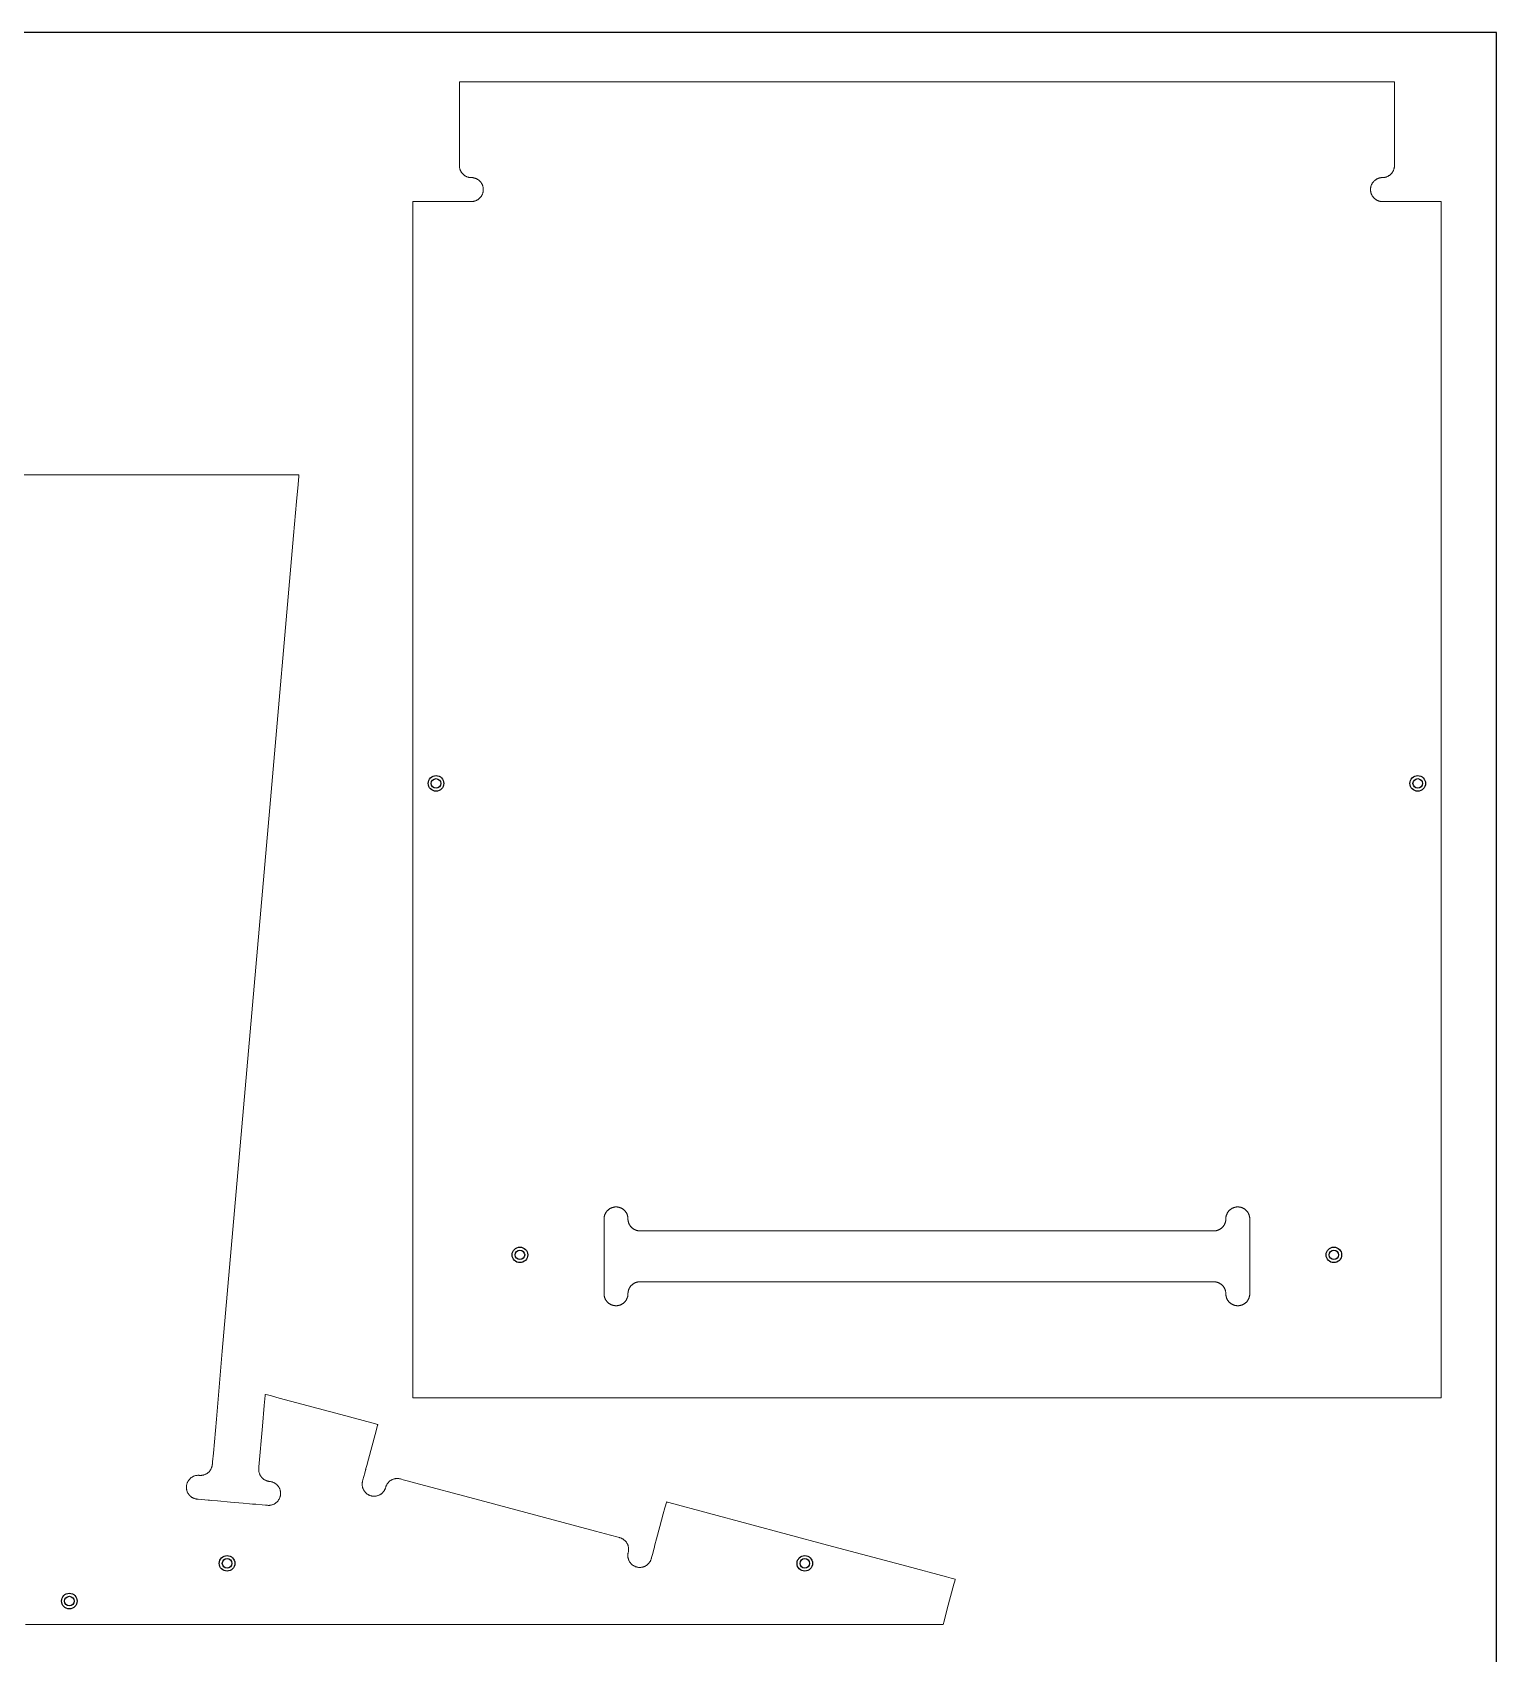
# Model space of a CAD drawing. Header units: inches. Extents: x -48 to 0, y -96 to 0.
# Drawn here: x -24.11 to 0, y -26.68 to 0 of the extents above; entities that cross this region are included whole.
import ezdxf

# ---------------------------------------------------------------- set-up
doc = ezdxf.new("R2010")
doc.units = ezdxf.units.IN
doc.header["$MEASUREMENT"] = 0
for name, color, linetype in [('Holes .25 in. dowel', 3, 'Continuous'), ('Holes no. 8 screw', 3, 'Continuous'), ('Inside Cut', 4, 'Continuous'), ('Material Border', 250, 'Continuous'), ('Outside Cut', 1, 'Continuous')]:
    doc.layers.add(name, color=color, linetype=linetype)

msp = doc.modelspace()

# ---------------------------------------------------------------- linework, layer by layer
at = {"layer": 'Holes .25 in. dowel'}
for centre in [(-17.46, -12.358), (-1.298, -12.358), (-16.079, -20.116), (-2.679, -20.116), (-20.9, -25.192), (-11.389, -25.192), (-23.497, -25.813)]:
    msp.add_circle(centre, 0.128, dxfattribs=at)
at = {"layer": 'Holes no. 8 screw'}
for centre in [(-17.46, -12.358), (-1.298, -12.358), (-16.079, -20.116), (-2.679, -20.116), (-20.9, -25.192), (-11.389, -25.192), (-23.497, -25.813)]:
    msp.add_circle(centre, 0.0787, dxfattribs=at)
at = {"layer": 'Inside Cut', "linetype": 'Continuous', "lineweight": 0}
msp.add_lwpolyline([(-14.497, -20.953), (-14.492, -20.953), (-14.487, -20.952), (-14.482, -20.952), (-14.477, -20.952), (-14.472, -20.951), (-14.467, -20.95), (-14.461, -20.949), (-14.456, -20.948), (-14.451, -20.947), (-14.446, -20.946), (-14.441, -20.944), (-14.436, -20.943), (-14.43, -20.941), (-14.425, -20.939), (-14.42, -20.937), (-14.415, -20.935), (-14.41, -20.932), (-14.405, -20.93), (-14.4, -20.927), (-14.395, -20.924), (-14.39, -20.921), (-14.385, -20.918), (-14.381, -20.915), (-14.376, -20.911), (-14.372, -20.908), (-14.367, -20.904), (-14.363, -20.9), (-14.359, -20.896), (-14.355, -20.892), (-14.351, -20.888), (-14.347, -20.883), (-14.343, -20.879), (-14.34, -20.874), (-14.336, -20.87), (-14.333, -20.865), (-14.33, -20.86), (-14.327, -20.855), (-14.324, -20.851), (-14.322, -20.846), (-14.319, -20.84), (-14.317, -20.835), (-14.315, -20.83), (-14.313, -20.825), (-14.311, -20.82), (-14.309, -20.815), (-14.308, -20.81), (-14.306, -20.804), (-14.305, -20.799), (-14.304, -20.794), (-14.303, -20.789), (-14.302, -20.784), (-14.301, -20.779), (-14.301, -20.773), (-14.301, -20.768), (-14.3, -20.763), (-14.3, -20.758), (-14.3, -20.753), (-14.3, -20.749), (-14.3, -20.743), (-14.299, -20.738), (-14.299, -20.733), (-14.298, -20.728), (-14.297, -20.723), (-14.296, -20.718), (-14.295, -20.713), (-14.294, -20.708), (-14.293, -20.702), (-14.291, -20.697), (-14.289, -20.692), (-14.288, -20.687), (-14.286, -20.682), (-14.283, -20.676), (-14.281, -20.671), (-14.279, -20.666), (-14.276, -20.661), (-14.273, -20.656), (-14.27, -20.652), (-14.267, -20.647), (-14.264, -20.642), (-14.261, -20.637), (-14.257, -20.633), (-14.253, -20.628), (-14.25, -20.624), (-14.246, -20.62), (-14.242, -20.616), (-14.237, -20.612), (-14.233, -20.608), (-14.229, -20.604), (-14.224, -20.601), (-14.22, -20.597), (-14.215, -20.594), (-14.21, -20.591), (-14.205, -20.588), (-14.201, -20.585), (-14.196, -20.582), (-14.191, -20.579), (-14.186, -20.577), (-14.18, -20.575), (-14.175, -20.573), (-14.17, -20.571), (-14.165, -20.569), (-14.16, -20.567), (-14.155, -20.566), (-14.149, -20.564), (-14.144, -20.563), (-14.139, -20.562), (-14.134, -20.561), (-14.129, -20.561), (-14.124, -20.56), (-14.119, -20.56), (-14.114, -20.559), (-14.109, -20.559), (-14.104, -20.559), (-14.103, -20.559), (-14.09, -20.559), (-14.062, -20.559), (-14.008, -20.559), (-13.898, -20.559), (-13.461, -20.559), (-12.586, -20.559), (-10.836, -20.559), (-7.337, -20.559), (-5.587, -20.559), (-4.713, -20.559), (-4.658, -20.559), (-4.655, -20.559), (-4.654, -20.559), (-4.654, -20.559), (-4.654, -20.559), (-4.654, -20.559), (-4.654, -20.559), (-4.654, -20.559), (-4.654, -20.559), (-4.653, -20.559), (-4.651, -20.559), (-4.646, -20.559), (-4.641, -20.559), (-4.636, -20.56), (-4.631, -20.56), (-4.625, -20.561), (-4.62, -20.562), (-4.615, -20.563), (-4.61, -20.564), (-4.605, -20.565), (-4.6, -20.567), (-4.594, -20.568), (-4.589, -20.57), (-4.584, -20.572), (-4.579, -20.574), (-4.574, -20.576), (-4.569, -20.579), (-4.564, -20.581), (-4.559, -20.584), (-4.554, -20.587), (-4.549, -20.59), (-4.544, -20.593), (-4.539, -20.596), (-4.535, -20.599), (-4.53, -20.603), (-4.526, -20.607), (-4.522, -20.61), (-4.517, -20.614), (-4.513, -20.619), (-4.509, -20.623), (-4.506, -20.627), (-4.502, -20.631), (-4.498, -20.636), (-4.495, -20.641), (-4.492, -20.645), (-4.488, -20.65), (-4.485, -20.655), (-4.483, -20.66), (-4.48, -20.665), (-4.477, -20.67), (-4.475, -20.675), (-4.473, -20.68), (-4.471, -20.685), (-4.469, -20.69), (-4.467, -20.695), (-4.465, -20.701), (-4.464, -20.706), (-4.463, -20.711), (-4.462, -20.716), (-4.461, -20.721), (-4.46, -20.727), (-4.459, -20.732), (-4.458, -20.737), (-4.458, -20.742), (-4.458, -20.747), (-4.458, -20.752), (-4.457, -20.762), (-4.457, -20.767), (-4.457, -20.772), (-4.456, -20.777), (-4.456, -20.782), (-4.455, -20.787), (-4.454, -20.792), (-4.453, -20.798), (-4.452, -20.803), (-4.451, -20.808), (-4.449, -20.813), (-4.447, -20.818), (-4.446, -20.823), (-4.444, -20.829), (-4.441, -20.834), (-4.439, -20.839), (-4.437, -20.844), (-4.434, -20.849), (-4.431, -20.854), (-4.429, -20.859), (-4.425, -20.864), (-4.422, -20.868), (-4.419, -20.873), (-4.415, -20.877), (-4.412, -20.882), (-4.408, -20.886), (-4.404, -20.891), (-4.4, -20.895), (-4.396, -20.899), (-4.392, -20.903), (-4.387, -20.906), (-4.383, -20.91), (-4.378, -20.914), (-4.374, -20.917), (-4.369, -20.92), (-4.364, -20.923), (-4.359, -20.926), (-4.354, -20.929), (-4.349, -20.932), (-4.344, -20.934), (-4.339, -20.936), (-4.334, -20.938), (-4.329, -20.94), (-4.324, -20.942), (-4.319, -20.944), (-4.313, -20.945), (-4.308, -20.947), (-4.303, -20.948), (-4.298, -20.949), (-4.293, -20.95), (-4.288, -20.951), (-4.282, -20.951), (-4.277, -20.952), (-4.272, -20.952), (-4.267, -20.953), (-4.262, -20.953), (-4.261, -20.953), (-4.26, -20.953), (-4.257, -20.953), (-4.252, -20.952), (-4.246, -20.952), (-4.241, -20.952), (-4.236, -20.951), (-4.23, -20.95), (-4.225, -20.949), (-4.219, -20.948), (-4.214, -20.947), (-4.209, -20.946), (-4.203, -20.944), (-4.198, -20.942), (-4.193, -20.941), (-4.188, -20.939), (-4.183, -20.936), (-4.178, -20.934), (-4.173, -20.932), (-4.168, -20.929), (-4.163, -20.927), (-4.158, -20.924), (-4.153, -20.921), (-4.149, -20.918), (-4.144, -20.915), (-4.14, -20.911), (-4.136, -20.908), (-4.132, -20.904), (-4.128, -20.901), (-4.124, -20.897), (-4.12, -20.893), (-4.116, -20.89), (-4.113, -20.886), (-4.109, -20.881), (-4.106, -20.877), (-4.102, -20.873), (-4.099, -20.868), (-4.096, -20.864), (-4.093, -20.859), (-4.09, -20.855), (-4.088, -20.85), (-4.085, -20.845), (-4.083, -20.84), (-4.08, -20.835), (-4.078, -20.83), (-4.076, -20.825), (-4.074, -20.819), (-4.073, -20.814), (-4.071, -20.809), (-4.07, -20.803), (-4.068, -20.798), (-4.067, -20.793), (-4.066, -20.787), (-4.066, -20.782), (-4.065, -20.777), (-4.064, -20.771), (-4.064, -20.766), (-4.064, -20.76), (-4.064, -20.758), (-4.064, -20.756), (-4.064, -20.756), (-4.064, -20.755), (-4.064, -20.746), (-4.064, -20.71), (-4.064, -20.637), (-4.064, -20.564), (-4.064, -20.559), (-4.064, -20.559), (-4.064, -20.558), (-4.064, -20.555), (-4.064, -20.55), (-4.064, -20.541), (-4.064, -20.502), (-4.064, -20.424), (-4.064, -20.269), (-4.064, -19.959), (-4.064, -19.804), (-4.064, -19.726), (-4.064, -19.721), (-4.064, -19.721), (-4.064, -19.721), (-4.064, -19.721), (-4.064, -19.721), (-4.064, -19.72), (-4.064, -19.718), (-4.064, -19.713), (-4.064, -19.704), (-4.064, -19.558), (-4.064, -19.54), (-4.064, -19.531), (-4.064, -19.526), (-4.064, -19.524), (-4.064, -19.521), (-4.064, -19.516), (-4.064, -19.511), (-4.065, -19.505), (-4.065, -19.5), (-4.066, -19.495), (-4.067, -19.489), (-4.068, -19.484), (-4.069, -19.478), (-4.071, -19.473), (-4.072, -19.468), (-4.074, -19.462), (-4.076, -19.457), (-4.078, -19.452), (-4.08, -19.447), (-4.082, -19.442), (-4.084, -19.437), (-4.087, -19.432), (-4.09, -19.427), (-4.092, -19.422), (-4.095, -19.418), (-4.098, -19.413), (-4.101, -19.409), (-4.105, -19.404), (-4.108, -19.4), (-4.112, -19.396), (-4.115, -19.392), (-4.119, -19.388), (-4.123, -19.384), (-4.126, -19.38), (-4.13, -19.377), (-4.134, -19.373), (-4.139, -19.37), (-4.143, -19.367), (-4.147, -19.363), (-4.152, -19.36), (-4.157, -19.357), (-4.161, -19.354), (-4.166, -19.352), (-4.171, -19.349), (-4.176, -19.347), (-4.181, -19.344), (-4.186, -19.342), (-4.191, -19.34), (-4.196, -19.338), (-4.202, -19.336), (-4.207, -19.335), (-4.212, -19.333), (-4.218, -19.332), (-4.223, -19.331), (-4.228, -19.33), (-4.234, -19.329), (-4.239, -19.329), (-4.245, -19.328), (-4.25, -19.328), (-4.255, -19.327), (-4.261, -19.327), (-4.266, -19.327), (-4.271, -19.328), (-4.276, -19.328), (-4.281, -19.328), (-4.286, -19.329), (-4.291, -19.33), (-4.296, -19.331), (-4.301, -19.332), (-4.307, -19.333), (-4.312, -19.334), (-4.317, -19.336), (-4.322, -19.337), (-4.327, -19.339), (-4.333, -19.341), (-4.338, -19.343), (-4.343, -19.345), (-4.348, -19.348), (-4.353, -19.35), (-4.358, -19.353), (-4.363, -19.356), (-4.367, -19.359), (-4.372, -19.362), (-4.377, -19.365), (-4.382, -19.369), (-4.386, -19.372), (-4.39, -19.376), (-4.395, -19.38), (-4.399, -19.384), (-4.403, -19.388), (-4.407, -19.392), (-4.411, -19.397), (-4.414, -19.401), (-4.418, -19.406), (-4.421, -19.41), (-4.424, -19.415), (-4.428, -19.42), (-4.43, -19.425), (-4.433, -19.43), (-4.436, -19.435), (-4.438, -19.44), (-4.441, -19.445), (-4.443, -19.45), (-4.445, -19.455), (-4.447, -19.46), (-4.449, -19.465), (-4.45, -19.47), (-4.451, -19.476), (-4.453, -19.481), (-4.454, -19.486), (-4.455, -19.491), (-4.456, -19.496), (-4.456, -19.502), (-4.457, -19.507), (-4.457, -19.512), (-4.457, -19.517), (-4.458, -19.522), (-4.458, -19.527), (-4.458, -19.532), (-4.458, -19.537), (-4.458, -19.542), (-4.459, -19.547), (-4.46, -19.552), (-4.46, -19.557), (-4.461, -19.562), (-4.462, -19.567), (-4.464, -19.573), (-4.465, -19.578), (-4.467, -19.583), (-4.468, -19.588), (-4.47, -19.593), (-4.472, -19.598), (-4.474, -19.604), (-4.477, -19.609), (-4.479, -19.614), (-4.482, -19.619), (-4.484, -19.624), (-4.487, -19.628), (-4.491, -19.633), (-4.494, -19.638), (-4.497, -19.643), (-4.501, -19.647), (-4.504, -19.652), (-4.508, -19.656), (-4.512, -19.66), (-4.516, -19.664), (-4.52, -19.668), (-4.525, -19.672), (-4.529, -19.676), (-4.533, -19.68), (-4.538, -19.683), (-4.543, -19.686), (-4.547, -19.689), (-4.552, -19.692), (-4.557, -19.695), (-4.562, -19.698), (-4.567, -19.701), (-4.572, -19.703), (-4.577, -19.705), (-4.582, -19.707), (-4.587, -19.709), (-4.593, -19.711), (-4.598, -19.713), (-4.603, -19.714), (-4.608, -19.716), (-4.613, -19.717), (-4.619, -19.718), (-4.624, -19.719), (-4.629, -19.719), (-4.634, -19.72), (-4.639, -19.721), (-4.644, -19.721), (-4.649, -19.721), (-4.654, -19.721), (-4.654, -19.721), (-4.654, -19.721), (-4.654, -19.721), (-4.654, -19.721), (-4.654, -19.721), (-4.654, -19.721), (-4.655, -19.721), (-4.668, -19.721), (-4.696, -19.721), (-4.75, -19.721), (-4.86, -19.721), (-5.297, -19.721), (-6.172, -19.721), (-7.922, -19.721), (-11.421, -19.721), (-13.17, -19.721), (-14.045, -19.721), (-14.1, -19.721), (-14.103, -19.721), (-14.103, -19.721), (-14.103, -19.721), (-14.104, -19.721), (-14.104, -19.721), (-14.107, -19.721), (-14.112, -19.721), (-14.117, -19.721), (-14.122, -19.72), (-14.127, -19.72), (-14.132, -19.719), (-14.137, -19.718), (-14.143, -19.717), (-14.148, -19.716), (-14.153, -19.715), (-14.158, -19.713), (-14.163, -19.712), (-14.168, -19.71), (-14.174, -19.708), (-14.179, -19.706), (-14.184, -19.704), (-14.189, -19.701), (-14.194, -19.699), (-14.199, -19.696), (-14.204, -19.693), (-14.209, -19.69), (-14.214, -19.687), (-14.218, -19.684), (-14.223, -19.681), (-14.227, -19.677), (-14.232, -19.673), (-14.236, -19.67), (-14.24, -19.666), (-14.244, -19.662), (-14.248, -19.657), (-14.252, -19.653), (-14.256, -19.649), (-14.259, -19.644), (-14.263, -19.64), (-14.266, -19.635), (-14.269, -19.63), (-14.272, -19.625), (-14.275, -19.62), (-14.278, -19.615), (-14.28, -19.61), (-14.283, -19.605), (-14.285, -19.6), (-14.287, -19.595), (-14.289, -19.59), (-14.291, -19.585), (-14.292, -19.579), (-14.294, -19.574), (-14.295, -19.569), (-14.296, -19.564), (-14.297, -19.559), (-14.298, -19.554), (-14.299, -19.548), (-14.299, -19.543), (-14.3, -19.538), (-14.3, -19.533), (-14.3, -19.528), (-14.3, -19.518), (-14.3, -19.513), (-14.301, -19.508), (-14.301, -19.503), (-14.302, -19.498), (-14.303, -19.493), (-14.304, -19.488), (-14.305, -19.483), (-14.306, -19.477), (-14.307, -19.472), (-14.309, -19.467), (-14.31, -19.462), (-14.312, -19.457), (-14.314, -19.451), (-14.316, -19.446), (-14.318, -19.441), (-14.321, -19.436), (-14.324, -19.431), (-14.326, -19.426), (-14.329, -19.421), (-14.332, -19.417), (-14.335, -19.412), (-14.339, -19.407), (-14.342, -19.403), (-14.346, -19.398), (-14.35, -19.394), (-14.353, -19.389), (-14.357, -19.385), (-14.362, -19.381), (-14.366, -19.377), (-14.37, -19.374), (-14.375, -19.37), (-14.379, -19.366), (-14.384, -19.363), (-14.389, -19.36), (-14.393, -19.357), (-14.398, -19.354), (-14.403, -19.351), (-14.408, -19.349), (-14.413, -19.346), (-14.418, -19.344), (-14.423, -19.342), (-14.429, -19.34), (-14.434, -19.338), (-14.439, -19.336), (-14.444, -19.335), (-14.449, -19.333), (-14.455, -19.332), (-14.46, -19.331), (-14.465, -19.33), (-14.47, -19.329), (-14.475, -19.329), (-14.48, -19.328), (-14.485, -19.328), (-14.49, -19.328), (-14.495, -19.327), (-14.5, -19.327), (-14.505, -19.328), (-14.51, -19.328), (-14.515, -19.328), (-14.52, -19.329), (-14.526, -19.33), (-14.531, -19.33), (-14.536, -19.331), (-14.541, -19.332), (-14.546, -19.334), (-14.551, -19.335), (-14.557, -19.337), (-14.562, -19.338), (-14.567, -19.34), (-14.572, -19.342), (-14.577, -19.345), (-14.582, -19.347), (-14.587, -19.349), (-14.592, -19.352), (-14.597, -19.355), (-14.602, -19.358), (-14.607, -19.361), (-14.612, -19.364), (-14.616, -19.368), (-14.621, -19.371), (-14.625, -19.375), (-14.629, -19.379), (-14.634, -19.383), (-14.638, -19.387), (-14.642, -19.391), (-14.646, -19.395), (-14.649, -19.4), (-14.653, -19.404), (-14.656, -19.409), (-14.66, -19.413), (-14.663, -19.418), (-14.666, -19.423), (-14.669, -19.428), (-14.671, -19.433), (-14.674, -19.438), (-14.676, -19.443), (-14.678, -19.448), (-14.681, -19.453), (-14.682, -19.458), (-14.684, -19.464), (-14.686, -19.469), (-14.687, -19.474), (-14.689, -19.479), (-14.69, -19.484), (-14.691, -19.49), (-14.692, -19.495), (-14.692, -19.5), (-14.693, -19.505), (-14.693, -19.51), (-14.694, -19.515), (-14.694, -19.52), (-14.694, -19.523), (-14.694, -19.525), (-14.694, -19.534), (-14.694, -19.57), (-14.694, -19.643), (-14.694, -19.716), (-14.694, -19.721), (-14.694, -19.721), (-14.694, -19.722), (-14.694, -19.725), (-14.694, -19.73), (-14.694, -19.739), (-14.694, -19.778), (-14.694, -19.856), (-14.694, -20.011), (-14.694, -20.321), (-14.694, -20.476), (-14.694, -20.554), (-14.694, -20.559), (-14.694, -20.559), (-14.694, -20.559), (-14.694, -20.559), (-14.694, -20.559), (-14.694, -20.56), (-14.694, -20.562), (-14.694, -20.567), (-14.694, -20.576), (-14.694, -20.722), (-14.694, -20.74), (-14.694, -20.749), (-14.694, -20.754), (-14.694, -20.756), (-14.694, -20.759), (-14.694, -20.764), (-14.693, -20.769), (-14.693, -20.775), (-14.692, -20.78), (-14.692, -20.786), (-14.691, -20.791), (-14.69, -20.796), (-14.688, -20.802), (-14.687, -20.807), (-14.685, -20.812), (-14.684, -20.818), (-14.682, -20.823), (-14.68, -20.828), (-14.678, -20.833), (-14.676, -20.838), (-14.673, -20.843), (-14.671, -20.848), (-14.668, -20.853), (-14.665, -20.858), (-14.662, -20.862), (-14.659, -20.867), (-14.656, -20.871), (-14.653, -20.876), (-14.65, -20.88), (-14.646, -20.884), (-14.643, -20.888), (-14.639, -20.892), (-14.635, -20.896), (-14.631, -20.9), (-14.627, -20.903), (-14.623, -20.907), (-14.619, -20.91), (-14.615, -20.914), (-14.61, -20.917), (-14.606, -20.92), (-14.601, -20.923), (-14.596, -20.926), (-14.592, -20.928), (-14.587, -20.931), (-14.582, -20.933), (-14.577, -20.936), (-14.572, -20.938), (-14.566, -20.94), (-14.561, -20.942), (-14.556, -20.944), (-14.551, -20.945), (-14.545, -20.947), (-14.54, -20.948), (-14.535, -20.949), (-14.529, -20.95), (-14.524, -20.951), (-14.518, -20.951), (-14.513, -20.952), (-14.508, -20.952), (-14.502, -20.953), (-14.497, -20.953)], close=True, dxfattribs=at)
at = {"layer": 'Material Border'}
msp.add_lwpolyline([(0, 0), (-48, 0), (-48, -96), (0, -96), (0, 0)], dxfattribs=at)
at = {"layer": 'Outside Cut', "linetype": 'Continuous', "lineweight": 0}
msp.add_lwpolyline([(-17.843, -22.468), (-17.843, -2.979), (-17.843, -2.827), (-17.843, -2.789), (-17.843, -2.784), (-17.843, -2.783), (-17.843, -2.783), (-17.843, -2.783), (-17.843, -2.783), (-17.843, -2.783), (-17.843, -2.783), (-17.842, -2.783), (-17.838, -2.783), (-17.823, -2.783), (-17.793, -2.783), (-17.734, -2.783), (-17.614, -2.783), (-17.376, -2.783), (-16.898, -2.783), (-16.883, -2.783), (-16.879, -2.783), (-16.879, -2.783), (-16.879, -2.783), (-16.879, -2.783), (-16.879, -2.783), (-16.878, -2.783), (-16.876, -2.783), (-16.87, -2.783), (-16.863, -2.782), (-16.856, -2.782), (-16.849, -2.781), (-16.843, -2.78), (-16.836, -2.778), (-16.829, -2.776), (-16.822, -2.774), (-16.815, -2.772), (-16.808, -2.77), (-16.801, -2.767), (-16.794, -2.764), (-16.787, -2.76), (-16.781, -2.757), (-16.774, -2.753), (-16.768, -2.749), (-16.762, -2.744), (-16.756, -2.74), (-16.75, -2.735), (-16.744, -2.73), (-16.739, -2.724), (-16.733, -2.719), (-16.728, -2.713), (-16.723, -2.707), (-16.719, -2.701), (-16.714, -2.694), (-16.71, -2.688), (-16.707, -2.681), (-16.703, -2.675), (-16.7, -2.668), (-16.697, -2.661), (-16.694, -2.654), (-16.692, -2.647), (-16.69, -2.64), (-16.688, -2.633), (-16.686, -2.626), (-16.685, -2.619), (-16.684, -2.613), (-16.683, -2.606), (-16.682, -2.599), (-16.682, -2.592), (-16.682, -2.586), (-16.682, -2.579), (-16.682, -2.572), (-16.683, -2.566), (-16.684, -2.559), (-16.685, -2.552), (-16.686, -2.545), (-16.688, -2.538), (-16.69, -2.531), (-16.692, -2.524), (-16.694, -2.517), (-16.697, -2.51), (-16.7, -2.503), (-16.703, -2.497), (-16.707, -2.49), (-16.711, -2.484), (-16.715, -2.477), (-16.719, -2.471), (-16.724, -2.465), (-16.729, -2.459), (-16.734, -2.453), (-16.739, -2.447), (-16.745, -2.442), (-16.75, -2.437), (-16.756, -2.432), (-16.762, -2.427), (-16.769, -2.423), (-16.775, -2.419), (-16.782, -2.415), (-16.788, -2.411), (-16.795, -2.408), (-16.802, -2.405), (-16.809, -2.402), (-16.816, -2.4), (-16.823, -2.397), (-16.83, -2.396), (-16.836, -2.394), (-16.843, -2.392), (-16.85, -2.391), (-16.857, -2.39), (-16.864, -2.39), (-16.871, -2.389), (-16.884, -2.389), (-16.891, -2.389), (-16.897, -2.388), (-16.904, -2.388), (-16.911, -2.387), (-16.918, -2.385), (-16.925, -2.384), (-16.932, -2.382), (-16.939, -2.38), (-16.946, -2.378), (-16.953, -2.375), (-16.959, -2.372), (-16.966, -2.369), (-16.973, -2.365), (-16.98, -2.362), (-16.986, -2.358), (-16.992, -2.353), (-16.998, -2.349), (-17.004, -2.344), (-17.01, -2.339), (-17.016, -2.334), (-17.021, -2.328), (-17.027, -2.322), (-17.032, -2.317), (-17.036, -2.311), (-17.041, -2.304), (-17.045, -2.298), (-17.049, -2.291), (-17.053, -2.285), (-17.056, -2.278), (-17.059, -2.271), (-17.062, -2.265), (-17.065, -2.258), (-17.067, -2.251), (-17.069, -2.244), (-17.071, -2.237), (-17.072, -2.23), (-17.073, -2.223), (-17.074, -2.216), (-17.075, -2.209), (-17.075, -2.203), (-17.076, -2.196), (-17.076, -2.193), (-17.076, -2.192), (-17.076, -2.192), (-17.076, -2.192), (-17.076, -2.191), (-17.076, -2.188), (-17.076, -2.183), (-17.076, -2.172), (-17.076, -1.49), (-17.076, -1.149), (-17.076, -0.978), (-17.076, -0.893), (-17.076, -0.851), (-17.076, -0.829), (-17.076, -0.819), (-17.076, -0.816), (-17.076, -0.815), (-17.076, -0.814), (-17.076, -0.814), (-17.075, -0.814), (-17.073, -0.814), (-17.07, -0.814), (-17.062, -0.814), (-17.003, -0.814), (-1.763, -0.814), (-1.703, -0.814), (-1.688, -0.814), (-1.684, -0.814), (-1.683, -0.814), (-1.682, -0.814), (-1.682, -0.814), (-1.682, -0.814), (-1.682, -0.815), (-1.682, -0.815), (-1.682, -0.818), (-1.682, -0.829), (-1.682, -0.85), (-1.682, -0.892), (-1.682, -0.978), (-1.682, -1.148), (-1.682, -1.489), (-1.682, -2.171), (-1.682, -2.182), (-1.682, -2.187), (-1.682, -2.19), (-1.682, -2.191), (-1.682, -2.192), (-1.682, -2.192), (-1.682, -2.192), (-1.682, -2.196), (-1.682, -2.202), (-1.683, -2.209), (-1.683, -2.216), (-1.684, -2.223), (-1.686, -2.23), (-1.687, -2.237), (-1.689, -2.244), (-1.691, -2.251), (-1.693, -2.257), (-1.696, -2.264), (-1.698, -2.271), (-1.702, -2.278), (-1.705, -2.285), (-1.709, -2.291), (-1.713, -2.298), (-1.717, -2.304), (-1.721, -2.31), (-1.726, -2.316), (-1.731, -2.322), (-1.736, -2.328), (-1.742, -2.334), (-1.747, -2.339), (-1.753, -2.344), (-1.759, -2.349), (-1.765, -2.353), (-1.772, -2.357), (-1.778, -2.361), (-1.785, -2.365), (-1.791, -2.369), (-1.798, -2.372), (-1.805, -2.375), (-1.812, -2.377), (-1.819, -2.38), (-1.826, -2.382), (-1.833, -2.384), (-1.84, -2.385), (-1.846, -2.387), (-1.853, -2.388), (-1.86, -2.388), (-1.867, -2.389), (-1.874, -2.389), (-1.887, -2.389), (-1.894, -2.39), (-1.9, -2.39), (-1.907, -2.391), (-1.914, -2.392), (-1.921, -2.394), (-1.928, -2.395), (-1.935, -2.397), (-1.942, -2.4), (-1.949, -2.402), (-1.956, -2.405), (-1.963, -2.408), (-1.969, -2.411), (-1.976, -2.415), (-1.982, -2.419), (-1.989, -2.423), (-1.995, -2.427), (-2.001, -2.432), (-2.007, -2.437), (-2.013, -2.442), (-2.018, -2.447), (-2.024, -2.453), (-2.029, -2.459), (-2.034, -2.465), (-2.038, -2.471), (-2.043, -2.477), (-2.047, -2.483), (-2.051, -2.49), (-2.054, -2.497), (-2.057, -2.503), (-2.06, -2.51), (-2.063, -2.517), (-2.066, -2.524), (-2.068, -2.531), (-2.07, -2.538), (-2.071, -2.545), (-2.073, -2.552), (-2.074, -2.559), (-2.075, -2.565), (-2.075, -2.572), (-2.076, -2.579), (-2.076, -2.586), (-2.076, -2.592), (-2.075, -2.599), (-2.075, -2.606), (-2.074, -2.613), (-2.073, -2.619), (-2.072, -2.626), (-2.07, -2.633), (-2.068, -2.64), (-2.066, -2.647), (-2.064, -2.654), (-2.061, -2.661), (-2.058, -2.668), (-2.055, -2.675), (-2.051, -2.681), (-2.047, -2.688), (-2.043, -2.694), (-2.039, -2.701), (-2.034, -2.707), (-2.03, -2.713), (-2.024, -2.719), (-2.019, -2.724), (-2.014, -2.729), (-2.008, -2.735), (-2.002, -2.74), (-1.996, -2.744), (-1.99, -2.749), (-1.983, -2.753), (-1.977, -2.757), (-1.97, -2.76), (-1.964, -2.764), (-1.957, -2.767), (-1.95, -2.77), (-1.943, -2.772), (-1.936, -2.774), (-1.929, -2.776), (-1.922, -2.778), (-1.915, -2.78), (-1.909, -2.781), (-1.902, -2.782), (-1.895, -2.782), (-1.888, -2.783), (-1.882, -2.783), (-1.881, -2.783), (-1.88, -2.783), (-1.879, -2.783), (-1.875, -2.783), (-1.867, -2.783), (-1.852, -2.783), (-1.374, -2.783), (-1.134, -2.783), (-1.015, -2.783), (-0.955, -2.783), (-0.925, -2.783), (-0.917, -2.783), (-0.916, -2.783), (-0.915, -2.783), (-0.914, -2.783), (-0.914, -2.783), (-0.914, -2.783), (-0.914, -2.783), (-0.914, -2.783), (-0.914, -2.786), (-0.914, -2.795), (-0.914, -2.871), (-0.914, -3.176), (-0.914, -12.92), (-0.914, -17.792), (-0.914, -20.228), (-0.914, -21.446), (-0.914, -22.055), (-0.914, -22.36), (-0.914, -22.436), (-0.914, -22.455), (-0.914, -22.465), (-0.914, -22.467), (-0.914, -22.468), (-0.914, -22.468), (-0.914, -22.468), (-0.915, -22.468), (-0.92, -22.468), (-0.952, -22.468), (-1.083, -22.468), (-17.843, -22.468)], close=True, dxfattribs=at)
msp.add_lwpolyline([(-24.877, -7.279), (-24.09, -7.279), (-20.94, -7.279), (-20.153, -7.279), (-19.759, -7.279), (-19.735, -7.279), (-19.722, -7.279), (-19.719, -7.279), (-19.718, -7.279), (-19.718, -7.284), (-19.72, -7.301), (-19.732, -7.441), (-19.756, -7.721), (-19.805, -8.28), (-20.197, -12.754), (-20.98, -21.702), (-21.077, -22.82), (-21.126, -23.38), (-21.139, -23.519), (-21.142, -23.554), (-21.142, -23.563), (-21.143, -23.564), (-21.143, -23.565), (-21.143, -23.565), (-21.143, -23.565), (-21.143, -23.565), (-21.143, -23.566), (-21.143, -23.57), (-21.144, -23.577), (-21.145, -23.585), (-21.147, -23.592), (-21.149, -23.6), (-21.151, -23.607), (-21.154, -23.615), (-21.156, -23.622), (-21.16, -23.63), (-21.163, -23.637), (-21.167, -23.644), (-21.171, -23.651), (-21.176, -23.658), (-21.181, -23.665), (-21.186, -23.672), (-21.191, -23.678), (-21.197, -23.685), (-21.203, -23.691), (-21.21, -23.696), (-21.216, -23.702), (-21.223, -23.707), (-21.23, -23.712), (-21.237, -23.717), (-21.245, -23.721), (-21.252, -23.725), (-21.26, -23.728), (-21.268, -23.731), (-21.275, -23.734), (-21.283, -23.737), (-21.291, -23.739), (-21.299, -23.741), (-21.307, -23.742), (-21.315, -23.743), (-21.322, -23.744), (-21.33, -23.744), (-21.338, -23.745), (-21.345, -23.745), (-21.36, -23.744), (-21.367, -23.743), (-21.375, -23.743), (-21.383, -23.743), (-21.39, -23.744), (-21.398, -23.745), (-21.406, -23.746), (-21.414, -23.747), (-21.422, -23.749), (-21.43, -23.751), (-21.437, -23.754), (-21.445, -23.757), (-21.453, -23.76), (-21.461, -23.764), (-21.468, -23.768), (-21.475, -23.772), (-21.483, -23.776), (-21.49, -23.781), (-21.496, -23.787), (-21.503, -23.792), (-21.509, -23.798), (-21.515, -23.804), (-21.521, -23.81), (-21.526, -23.817), (-21.532, -23.823), (-21.536, -23.83), (-21.541, -23.837), (-21.545, -23.845), (-21.549, -23.852), (-21.552, -23.859), (-21.556, -23.867), (-21.558, -23.874), (-21.561, -23.882), (-21.563, -23.889), (-21.565, -23.897), (-21.567, -23.904), (-21.568, -23.912), (-21.569, -23.919), (-21.569, -23.923), (-21.569, -23.927), (-21.57, -23.934), (-21.57, -23.943), (-21.57, -23.951), (-21.569, -23.959), (-21.568, -23.967), (-21.567, -23.975), (-21.565, -23.983), (-21.563, -23.991), (-21.561, -23.999), (-21.558, -24.007), (-21.555, -24.014), (-21.552, -24.022), (-21.549, -24.029), (-21.545, -24.036), (-21.541, -24.043), (-21.536, -24.05), (-21.532, -24.057), (-21.527, -24.063), (-21.522, -24.069), (-21.516, -24.075), (-21.511, -24.081), (-21.505, -24.086), (-21.499, -24.091), (-21.492, -24.097), (-21.486, -24.101), (-21.479, -24.106), (-21.472, -24.11), (-21.465, -24.114), (-21.457, -24.118), (-21.45, -24.121), (-21.442, -24.124), (-21.435, -24.127), (-21.427, -24.129), (-21.419, -24.131), (-21.411, -24.133), (-21.403, -24.135), (-21.395, -24.136), (-21.391, -24.136), (-21.389, -24.136), (-21.388, -24.136), (-21.374, -24.138), (-21.32, -24.142), (-21.213, -24.152), (-21.199, -24.153), (-21.196, -24.153), (-21.194, -24.153), (-21.194, -24.153), (-21.194, -24.153), (-21.193, -24.153), (-21.191, -24.154), (-21.188, -24.154), (-21.162, -24.156), (-21.056, -24.165), (-20.846, -24.184), (-20.636, -24.202), (-20.531, -24.211), (-20.479, -24.216), (-20.452, -24.218), (-20.439, -24.219), (-20.433, -24.22), (-20.429, -24.22), (-20.428, -24.22), (-20.321, -24.23), (-20.267, -24.234), (-20.24, -24.237), (-20.233, -24.237), (-20.226, -24.238), (-20.218, -24.238), (-20.211, -24.238), (-20.203, -24.238), (-20.195, -24.237), (-20.188, -24.236), (-20.18, -24.235), (-20.172, -24.233), (-20.164, -24.231), (-20.156, -24.229), (-20.148, -24.226), (-20.14, -24.223), (-20.133, -24.22), (-20.125, -24.216), (-20.118, -24.212), (-20.111, -24.207), (-20.103, -24.203), (-20.097, -24.198), (-20.09, -24.192), (-20.083, -24.187), (-20.077, -24.181), (-20.071, -24.175), (-20.066, -24.168), (-20.06, -24.162), (-20.055, -24.155), (-20.051, -24.148), (-20.046, -24.141), (-20.042, -24.134), (-20.038, -24.126), (-20.035, -24.119), (-20.032, -24.111), (-20.029, -24.104), (-20.027, -24.096), (-20.025, -24.089), (-20.023, -24.081), (-20.022, -24.074), (-20.021, -24.067), (-20.02, -24.059), (-20.019, -24.052), (-20.019, -24.044), (-20.019, -24.037), (-20.02, -24.029), (-20.02, -24.021), (-20.021, -24.014), (-20.022, -24.006), (-20.024, -23.998), (-20.026, -23.99), (-20.028, -23.982), (-20.031, -23.974), (-20.034, -23.967), (-20.037, -23.959), (-20.041, -23.951), (-20.045, -23.944), (-20.049, -23.937), (-20.054, -23.929), (-20.059, -23.922), (-20.064, -23.916), (-20.07, -23.909), (-20.076, -23.903), (-20.082, -23.897), (-20.088, -23.891), (-20.095, -23.886), (-20.102, -23.881), (-20.109, -23.876), (-20.116, -23.872), (-20.123, -23.868), (-20.13, -23.864), (-20.138, -23.861), (-20.145, -23.858), (-20.153, -23.855), (-20.16, -23.853), (-20.168, -23.85), (-20.175, -23.849), (-20.183, -23.847), (-20.19, -23.846), (-20.205, -23.845), (-20.212, -23.844), (-20.219, -23.842), (-20.227, -23.841), (-20.234, -23.839), (-20.242, -23.836), (-20.25, -23.834), (-20.257, -23.831), (-20.264, -23.828), (-20.272, -23.824), (-20.279, -23.82), (-20.286, -23.816), (-20.293, -23.811), (-20.3, -23.806), (-20.307, -23.801), (-20.313, -23.796), (-20.319, -23.79), (-20.325, -23.784), (-20.331, -23.777), (-20.336, -23.771), (-20.342, -23.764), (-20.346, -23.757), (-20.351, -23.75), (-20.355, -23.742), (-20.359, -23.735), (-20.362, -23.727), (-20.366, -23.719), (-20.368, -23.711), (-20.371, -23.704), (-20.373, -23.696), (-20.375, -23.688), (-20.376, -23.68), (-20.377, -23.672), (-20.378, -23.664), (-20.378, -23.657), (-20.379, -23.649), (-20.378, -23.642), (-20.378, -23.634), (-20.378, -23.632), (-20.378, -23.632), (-20.378, -23.629), (-20.377, -23.624), (-20.375, -23.603), (-20.317, -22.933), (-20.287, -22.597), (-20.273, -22.43), (-20.272, -22.419), (-20.271, -22.414), (-20.271, -22.413), (-20.271, -22.412), (-20.271, -22.412), (-20.271, -22.412), (-20.271, -22.412), (-20.267, -22.413), (-20.235, -22.421), (-20.171, -22.438), (-20.044, -22.472), (-19.027, -22.745), (-18.518, -22.881), (-18.455, -22.898), (-18.423, -22.907), (-18.421, -22.907), (-18.42, -22.908), (-18.42, -22.908), (-18.42, -22.908), (-18.42, -22.908), (-18.42, -22.91), (-18.421, -22.913), (-18.423, -22.919), (-18.436, -22.97), (-18.464, -23.072), (-18.573, -23.479), (-18.6, -23.581), (-18.614, -23.632), (-18.617, -23.645), (-18.618, -23.648), (-18.618, -23.649), (-18.618, -23.649), (-18.618, -23.649), (-18.618, -23.65), (-18.619, -23.651), (-18.621, -23.658), (-18.635, -23.71), (-18.663, -23.815), (-18.67, -23.841), (-18.671, -23.848), (-18.673, -23.855), (-18.674, -23.863), (-18.675, -23.871), (-18.676, -23.878), (-18.676, -23.886), (-18.676, -23.894), (-18.676, -23.902), (-18.675, -23.91), (-18.674, -23.919), (-18.673, -23.927), (-18.671, -23.935), (-18.669, -23.943), (-18.666, -23.951), (-18.664, -23.959), (-18.66, -23.967), (-18.657, -23.975), (-18.653, -23.982), (-18.649, -23.99), (-18.644, -23.997), (-18.64, -24.004), (-18.635, -24.011), (-18.629, -24.018), (-18.624, -24.024), (-18.618, -24.03), (-18.612, -24.036), (-18.605, -24.041), (-18.599, -24.047), (-18.592, -24.051), (-18.586, -24.056), (-18.579, -24.06), (-18.572, -24.064), (-18.565, -24.068), (-18.558, -24.071), (-18.551, -24.074), (-18.543, -24.076), (-18.536, -24.079), (-18.529, -24.081), (-18.522, -24.082), (-18.515, -24.084), (-18.507, -24.085), (-18.5, -24.086), (-18.492, -24.087), (-18.484, -24.087), (-18.476, -24.087), (-18.468, -24.087), (-18.46, -24.086), (-18.452, -24.085), (-18.444, -24.084), (-18.435, -24.082), (-18.427, -24.08), (-18.419, -24.078), (-18.411, -24.075), (-18.403, -24.072), (-18.395, -24.069), (-18.388, -24.065), (-18.38, -24.061), (-18.373, -24.056), (-18.366, -24.051), (-18.359, -24.046), (-18.352, -24.041), (-18.346, -24.035), (-18.34, -24.03), (-18.334, -24.024), (-18.329, -24.017), (-18.323, -24.011), (-18.319, -24.004), (-18.314, -23.998), (-18.31, -23.991), (-18.306, -23.984), (-18.302, -23.977), (-18.299, -23.97), (-18.296, -23.963), (-18.293, -23.955), (-18.291, -23.948), (-18.289, -23.941), (-18.289, -23.941), (-18.287, -23.934), (-18.285, -23.927), (-18.282, -23.92), (-18.279, -23.913), (-18.276, -23.906), (-18.272, -23.899), (-18.268, -23.892), (-18.264, -23.885), (-18.259, -23.878), (-18.255, -23.872), (-18.249, -23.865), (-18.244, -23.859), (-18.238, -23.853), (-18.232, -23.847), (-18.226, -23.842), (-18.219, -23.836), (-18.212, -23.831), (-18.205, -23.826), (-18.198, -23.822), (-18.19, -23.818), (-18.182, -23.814), (-18.175, -23.811), (-18.167, -23.808), (-18.159, -23.805), (-18.151, -23.802), (-18.142, -23.8), (-18.134, -23.799), (-18.126, -23.797), (-18.118, -23.796), (-18.11, -23.796), (-18.102, -23.795), (-18.094, -23.795), (-18.086, -23.796), (-18.078, -23.796), (-18.071, -23.797), (-18.063, -23.799), (-18.056, -23.8), (-18.049, -23.802), (-18.048, -23.802), (-18.048, -23.802), (-18.048, -23.802), (-18.048, -23.802), (-18.048, -23.802), (-18.047, -23.802), (-18.045, -23.803), (-18.03, -23.807), (-17.999, -23.815), (-17.937, -23.832), (-17.813, -23.865), (-16.82, -24.131), (-14.835, -24.663), (-14.587, -24.729), (-14.463, -24.763), (-14.447, -24.767), (-14.44, -24.769), (-14.436, -24.77), (-14.435, -24.77), (-14.435, -24.77), (-14.435, -24.77), (-14.435, -24.77), (-14.433, -24.771), (-14.43, -24.772), (-14.423, -24.774), (-14.415, -24.777), (-14.408, -24.779), (-14.401, -24.783), (-14.394, -24.786), (-14.387, -24.79), (-14.38, -24.794), (-14.374, -24.799), (-14.367, -24.803), (-14.361, -24.809), (-14.354, -24.814), (-14.348, -24.82), (-14.342, -24.826), (-14.337, -24.832), (-14.331, -24.839), (-14.326, -24.846), (-14.321, -24.853), (-14.317, -24.86), (-14.313, -24.867), (-14.309, -24.875), (-14.305, -24.883), (-14.302, -24.891), (-14.299, -24.899), (-14.297, -24.907), (-14.295, -24.915), (-14.293, -24.923), (-14.291, -24.931), (-14.29, -24.939), (-14.29, -24.947), (-14.289, -24.955), (-14.289, -24.963), (-14.29, -24.971), (-14.29, -24.979), (-14.291, -24.987), (-14.292, -24.994), (-14.294, -25.002), (-14.297, -25.016), (-14.299, -25.023), (-14.3, -25.031), (-14.301, -25.038), (-14.302, -25.046), (-14.302, -25.054), (-14.303, -25.062), (-14.303, -25.07), (-14.302, -25.078), (-14.301, -25.086), (-14.3, -25.094), (-14.299, -25.102), (-14.297, -25.11), (-14.294, -25.119), (-14.292, -25.127), (-14.289, -25.135), (-14.286, -25.142), (-14.282, -25.15), (-14.278, -25.158), (-14.274, -25.165), (-14.269, -25.172), (-14.264, -25.179), (-14.259, -25.186), (-14.253, -25.193), (-14.248, -25.199), (-14.242, -25.205), (-14.235, -25.21), (-14.229, -25.216), (-14.223, -25.221), (-14.216, -25.225), (-14.209, -25.23), (-14.202, -25.234), (-14.195, -25.238), (-14.188, -25.241), (-14.181, -25.244), (-14.174, -25.247), (-14.167, -25.249), (-14.16, -25.251), (-14.156, -25.252), (-14.152, -25.253), (-14.145, -25.255), (-14.137, -25.257), (-14.129, -25.258), (-14.121, -25.258), (-14.112, -25.259), (-14.104, -25.259), (-14.096, -25.259), (-14.088, -25.258), (-14.08, -25.257), (-14.072, -25.256), (-14.064, -25.254), (-14.056, -25.253), (-14.048, -25.25), (-14.04, -25.248), (-14.032, -25.245), (-14.025, -25.242), (-14.018, -25.238), (-14.011, -25.235), (-14.004, -25.231), (-13.997, -25.226), (-13.991, -25.222), (-13.984, -25.217), (-13.978, -25.212), (-13.972, -25.206), (-13.966, -25.201), (-13.96, -25.195), (-13.955, -25.188), (-13.95, -25.182), (-13.945, -25.175), (-13.94, -25.169), (-13.936, -25.162), (-13.932, -25.154), (-13.928, -25.147), (-13.925, -25.14), (-13.922, -25.132), (-13.919, -25.125), (-13.917, -25.117), (-13.916, -25.113), (-13.915, -25.11), (-13.911, -25.097), (-13.897, -25.045), (-13.869, -24.94), (-13.866, -24.927), (-13.865, -24.924), (-13.865, -24.923), (-13.865, -24.923), (-13.864, -24.922), (-13.864, -24.921), (-13.862, -24.914), (-13.856, -24.889), (-13.828, -24.787), (-13.774, -24.583), (-13.719, -24.379), (-13.692, -24.278), (-13.678, -24.227), (-13.671, -24.201), (-13.668, -24.188), (-13.666, -24.182), (-13.666, -24.182), (-13.666, -24.181), (-13.665, -24.182), (-13.66, -24.183), (-13.649, -24.186), (-13.629, -24.191), (-11.017, -24.891), (-9.711, -25.241), (-9.058, -25.416), (-8.977, -25.438), (-8.936, -25.449), (-8.916, -25.454), (-8.913, -25.455), (-8.912, -25.455), (-8.912, -25.455), (-8.913, -25.455), (-8.913, -25.456), (-8.913, -25.458), (-8.92, -25.483), (-8.934, -25.534), (-9.043, -25.942), (-9.097, -26.145), (-9.111, -26.196), (-9.111, -26.197), (-9.111, -26.197), (-9.111, -26.197), (-9.112, -26.197), (-9.121, -26.197), (-9.139, -26.197), (-9.175, -26.197), (-9.248, -26.197), (-9.393, -26.197), (-9.684, -26.197), (-10.265, -26.197), (-12.591, -26.197), (-21.892, -26.197), (-24.218, -26.197)], dxfattribs=at)

doc.saveas('drawing.dxf')
